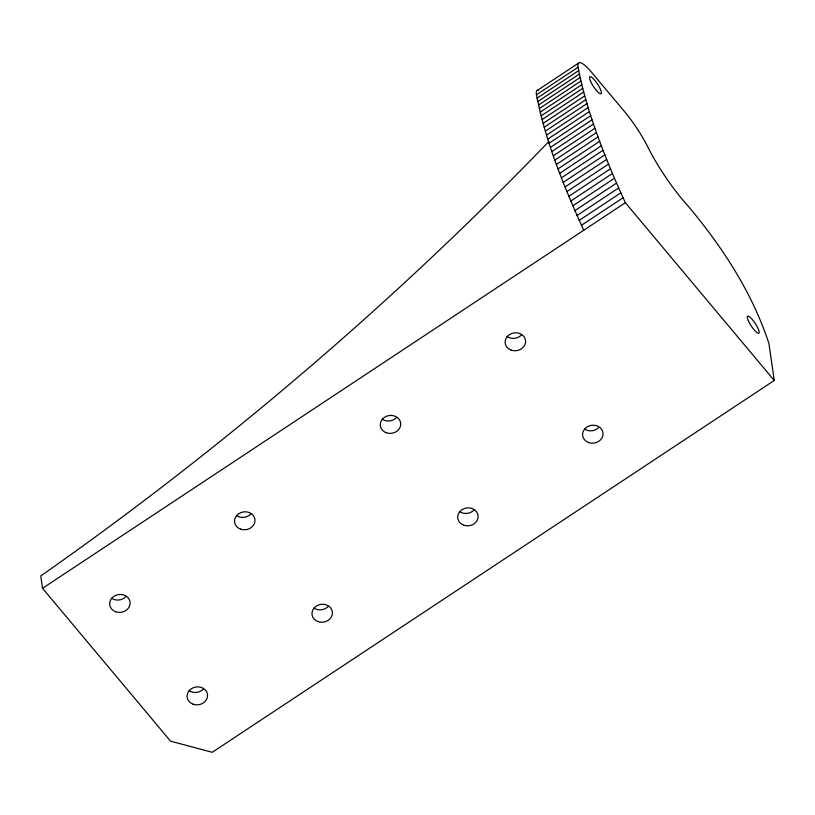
<?xml version="1.0" encoding="UTF-8"?>
<svg xmlns="http://www.w3.org/2000/svg" width="815" height="815" viewBox="0 0 815 815"><rect width="100%" height="100%" fill="white"/><g stroke="black" fill="none" stroke-linecap="round" stroke-linejoin="round"><path stroke-width="1.22" d="M536.851 90.71L578.477 63.173M583.723 230.258C564.021 186.676 545.581 141.942 536.464 94.795L578.09 67.248A26.987 6.245 56.5 0 1 589.174 69.458L624.555 111.614A46.893 10.85 56.5 0 1 647.721 146.812A69.937 16.178 56.5 0 0 687.351 205.156C721.866 246.11 752.102 292.239 768.912 343.431L774.25 380.473L212.236 752.296L170.579 741.181L42.533 588.308L40.75 575.961A1510.001 645.989 -39.9 0 0 548.801 141.545M537.095 98.146L578.721 70.599L578.09 67.248M537.778 101.559L579.414 74.012L578.721 70.599M538.532 105.033L580.158 77.496L579.414 74.012M539.326 108.578L580.963 81.042L580.158 77.496M540.192 112.185L581.818 84.648L580.963 81.042M541.099 115.862L582.735 88.315L581.818 84.648M542.077 119.591L583.703 92.054L582.735 88.315M543.106 123.391L584.732 95.844L583.703 92.054M544.186 127.242L585.812 99.695L584.732 95.844M545.327 131.154L586.953 103.607L585.812 99.695M546.519 135.127L588.145 107.58L586.953 103.607M547.761 139.151L589.398 111.614L588.145 107.58M549.066 143.236L590.702 115.699L589.398 111.614M550.431 147.383L592.057 119.836L590.702 115.699M551.837 151.57L593.463 124.033L592.057 119.836M553.303 155.818L594.93 128.281L593.463 124.033M554.821 160.127L596.448 132.58L594.93 128.281M556.39 164.477L598.027 136.93L596.448 132.58M558.02 168.878L599.646 141.341L598.027 136.93M559.691 173.33L601.317 145.793L599.646 141.341M561.423 177.833L603.049 150.296L601.317 145.793M563.196 182.387L604.832 154.84L603.049 150.296M565.029 186.981L606.655 159.434L604.832 154.84M566.914 191.627L608.54 164.08L606.655 159.434M568.839 196.303L610.476 168.766L608.54 164.08M570.826 201.04L612.452 173.493L610.476 168.766M572.853 205.808L614.479 178.261L612.452 173.493M574.932 210.616L616.558 183.08L614.479 178.261M577.061 215.476L618.687 187.929L616.558 183.08M579.231 220.366L620.867 192.819L618.687 187.929M581.462 225.286L623.088 197.75L620.867 192.819M42.533 588.308L625.36 202.711L623.088 197.75M625.36 202.711L774.25 380.473M126.019 596.519A10.259 8.965 -8.2 0 1 111.614 598.241M328.343 606.329A10.259 8.965 -8.2 0 1 313.928 608.051M250.918 513.888A10.259 8.965 -8.2 0 1 236.503 515.61M203.444 688.96A10.259 8.965 -8.2 0 1 189.039 690.672M598.933 427.305A10.259 8.965 -8.2 0 1 584.528 429.026M474.045 509.935A10.259 8.965 -8.2 0 1 459.64 511.647M396.62 417.494A10.259 8.965 -8.2 0 1 382.215 419.216M521.508 334.863A10.259 8.965 -8.2 0 1 507.103 336.585M536.464 94.795A26.987 6.245 56.5 0 1 538.684 90.251M463.684 525.166A10.259 8.965 -8.2 0 0 478.11 515.62A10.259 8.965 -8.2 0 0 461.962 509.732A10.259 8.965 -8.2 0 0 463.684 525.166M386.259 432.724A10.259 8.965 -8.2 0 0 400.685 423.189A10.259 8.965 -8.2 0 0 384.537 417.29A10.259 8.965 -8.2 0 0 386.259 432.724M588.573 442.535A10.259 8.965 -8.2 0 0 602.998 432.999A10.259 8.965 -8.2 0 0 586.851 427.101A10.259 8.965 -8.2 0 0 588.573 442.535M511.148 350.104A10.259 8.965 -8.2 0 0 525.573 340.558A10.259 8.965 -8.2 0 0 509.426 334.659A10.259 8.965 -8.2 0 0 511.148 350.104M240.557 529.129A10.259 8.965 -8.2 0 0 254.973 519.583A10.259 8.965 -8.2 0 0 238.826 513.684A10.259 8.965 -8.2 0 0 240.557 529.129M317.982 621.56A10.259 8.965 -8.2 0 0 332.398 612.024A10.259 8.965 -8.2 0 0 316.251 606.126A10.259 8.965 -8.2 0 0 317.982 621.56M115.659 611.749A10.259 8.965 -8.2 0 0 130.084 602.214A10.259 8.965 -8.2 0 0 113.937 596.315A10.259 8.965 -8.2 0 0 115.659 611.749M193.084 704.191A10.259 8.965 -8.2 0 0 207.509 694.645A10.259 8.965 -8.2 0 0 191.362 688.757A10.259 8.965 -8.2 0 0 193.084 704.191M590.641 81.51A10.259 2.374 56.5 0 0 600.95 93.827A10.259 2.374 56.5 0 0 594.726 80.267A10.259 2.374 56.5 0 0 590.641 81.51M748.435 321.018A10.259 2.374 56.5 0 0 758.745 333.335A10.259 2.374 56.5 0 0 752.52 319.765A10.259 2.374 56.5 0 0 748.435 321.018"/></g></svg>
